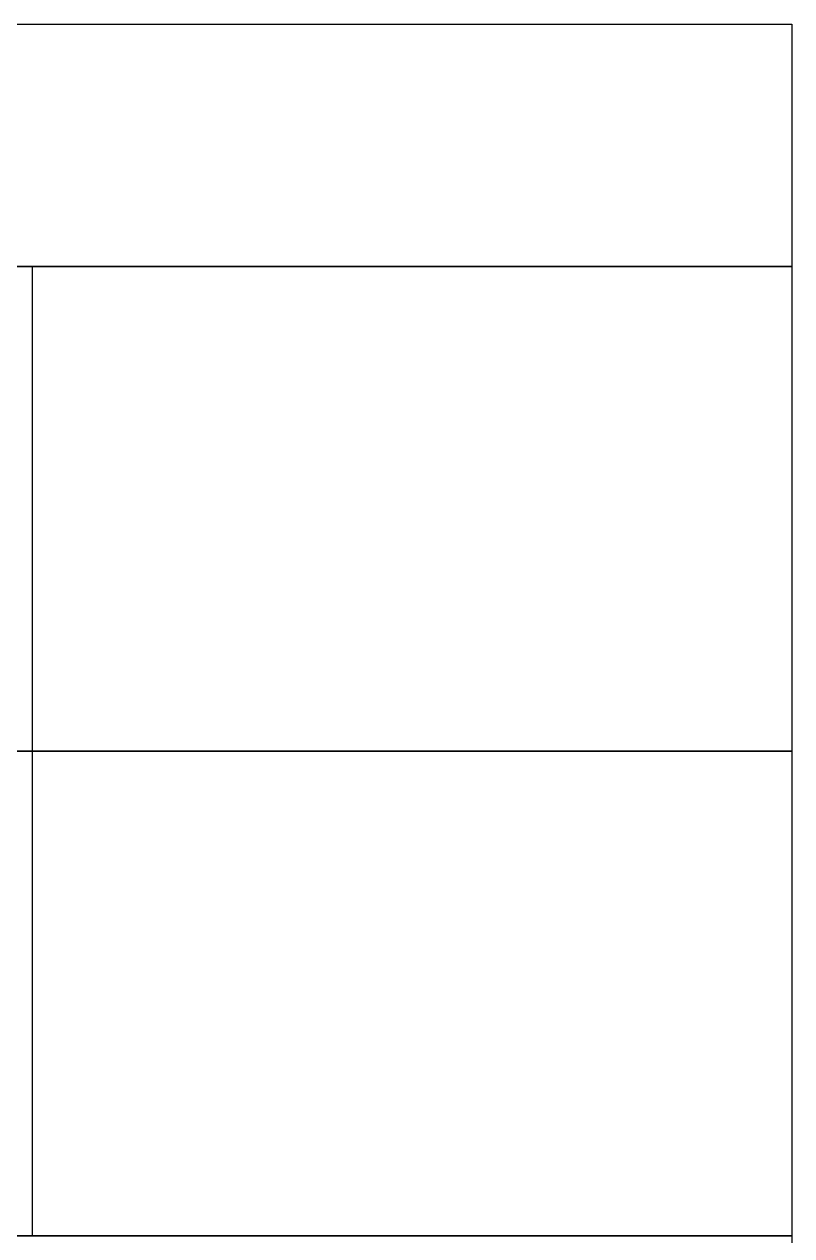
# Model space of a CAD drawing. Header units: millimetres. Extents: x -9481 to -9286, y 28723 to 28853.
# Drawn here: x -9447.18 to -9442.23, y 28753.55 to 28761.36 of the extents above; entities that cross this region are included whole.
import ezdxf

# ---------------------------------------------------------------- set-up
doc = ezdxf.new("R2010")
doc.units = ezdxf.units.MM

msp = doc.modelspace()

# ---------------------------------------------------------------- linework, layer by layer
for p, q in [((-9447.1263, 28759.7965), (-9447.1263, 28759.2759)), ((-9447.1263, 28759.7965), (-9447.1263, 28756.6726)), ((-9447.1263, 28756.6726), (-9447.1263, 28756.152)), ((-9447.1263, 28756.6726), (-9447.1263, 28753.5487))]:
    msp.add_line(p, q)
for points in [[(-9481.2579, 28760.8378), (-9481.2579, 28761.3584), (-9442.23, 28761.3584), (-9442.23, 28760.8378)], [(-9442.23, 28760.8378), (-9442.23, 28760.3171)], [(-9442.23, 28760.3171), (-9442.23, 28759.7965), (-9481.2579, 28759.7965), (-9481.2579, 28760.3171), (-9481.2579, 28760.3171)], [(-9481.2579, 28759.2759), (-9481.2579, 28759.7965), (-9442.23, 28759.7965), (-9442.23, 28759.2759)], [(-9442.23, 28759.2759), (-9442.23, 28756.6726), (-9461.7318, 28756.6726)], [(-9461.7318, 28756.6726), (-9442.23, 28756.6726), (-9442.23, 28756.152)], [(-9442.23, 28756.152), (-9442.23, 28753.5487), (-9461.7318, 28753.5487)], [(-9461.7318, 28753.5487), (-9442.23, 28753.5487), (-9442.23, 28753.0281), (-9461.7318, 28753.0281)]]:
    msp.add_lwpolyline(points)

doc.saveas('drawing.dxf')
